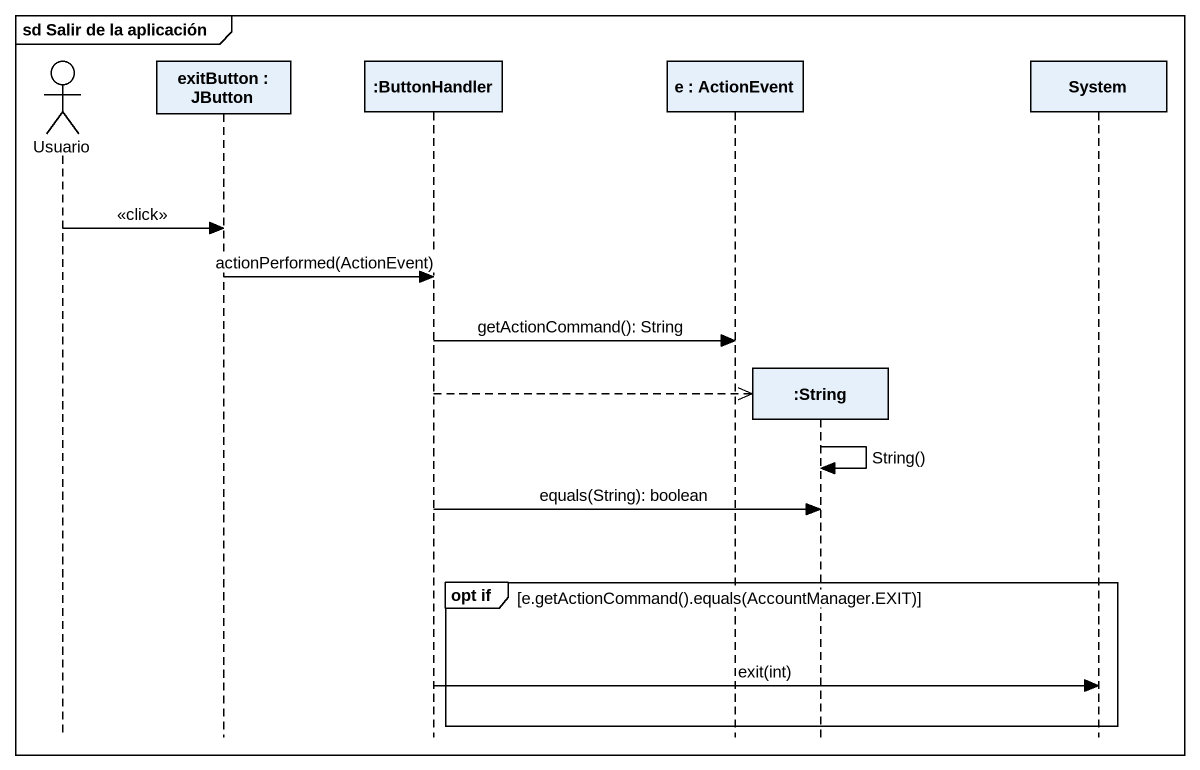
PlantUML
@startuml
mainframe sd Salir de la aplicación
hide footbox
actor Usuario
participant "exitButton : JButton" as exitButton
participant ":ButtonHandler" as ButtonHandler
participant "e : ActionEvent" as e
participant ":String" as String
participant System

Usuario -> exitButton : <<click>>
exitButton -> ButtonHandler : actionPerformed(ActionEvent)
ButtonHandler -> e : getActionCommand(): String
ButtonHandler -->> String **
String -> String : String()
ButtonHandler -> String : equals(String): boolean
group opt if [e.getActionCommand().equals(AccountManager.EXIT)]
  ButtonHandler -> System : exit(int)
end
@enduml
